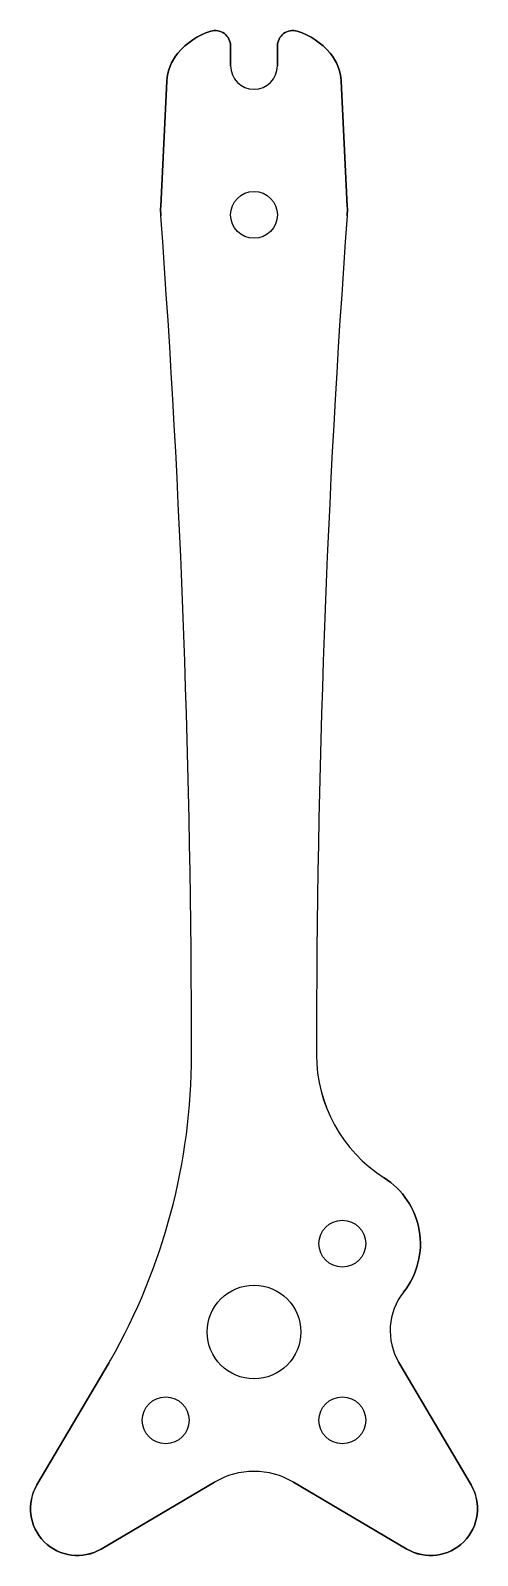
# Model space of a CAD drawing. Header units: millimetres. Extents: x -49.3 to -20.7, y -95.4 to 2.3.
import ezdxf

# ---------------------------------------------------------------- set-up
doc = ezdxf.new("R2010")
doc.units = ezdxf.units.MM
doc.layers.get('0').update_dxf_attribs({"linetype": 'CONTINUOUS'})

msp = doc.modelspace()

# ---------------------------------------------------------------- linework, layer by layer
for p, q in [((-36.5, 0), (-36.5, 1.263)), ((-33.5, 1.263), (-33.5, 0)), ((-40.583, -0.98), (-40.973, -8.996)), ((-29.027, -8.996), (-29.417, -0.98)), ((-44.276, -83.035), (-48.898, -90.875)), ((-21.102, -90.875), (-25.724, -83.035)), ((-44.79, -94.983), (-37.539, -90.708)), ((-32.461, -90.708), (-25.21, -94.983))]:
    msp.add_line(p, q)
msp.add_lwpolyline([(-48.898, -90.875), (-44.276, -83.035, 0.010737), (-44.192, -82.886, 0.130493), (-39, -63.331, 0.018287), (-40.966, -9.604, -0.030452), (-40.973, -8.996), (-40.583, -0.98, -0.164678), (-39.878, 0.81, -0.139638), (-37.773, 2.225, -0.497633), (-36.5, 1.263), (-36.5, 0, 1), (-33.5, 0), (-33.5, 1.263, -0.497633), (-32.227, 2.225, -0.139638), (-30.122, 0.81, -0.164678), (-29.417, -0.98), (-29.027, -8.996, -0.030452), (-29.034, -9.604, 0.018287), (-31, -63.331, 0.256973), (-26.667, -71.204, -0.444852), (-25.418, -78.526, 0.309571), (-25.724, -83.035), (-21.102, -90.875, -0.774597), (-25.21, -94.983), (-32.461, -90.708, 0.272842), (-37.539, -90.708), (-44.79, -94.983, -0.774597)], format="xyb", close=True)
for centre, radius in [((-35, -9.546), 1.5), ((-35, -9.546), 1.5), ((-29.343, -75.428), 1.5), ((-29.343, -75.428), 1.5), ((-35, -81.085), 3), ((-35, -81.085), 3), ((-40.657, -86.742), 1.5), ((-40.657, -86.742), 1.5), ((-29.343, -86.742), 1.5), ((-29.343, -86.742), 1.5)]:
    msp.add_circle(centre, radius)
for centre, radius, start, end in [((-36.341, -2.178), 4.63, 108.01059, 139.80776), ((-37.5, 1.263), 1, 0, 105.82572), ((-32.5, 1.263), 1, 74.17428, 180), ((-33.659, -2.178), 4.63, 40.19224, 71.98941), ((-37.587, -1.126), 3, 139.80776, 177.21354), ((-35, 0), 1.5, -180, 0), ((-32.413, -1.126), 3, 2.78646, 40.19224), ((-35.979, -9.239), 5, 177.21354, 184.19056), ((-774.237, -63.331), 735.237, 0, 4.190558), ((704.237, -63.331), 735.237, 175.809442, 180), ((-34.021, -9.239), 5, -4.19056, 2.78646), ((-78.421, -63.331), 39.421, 330.26125, 360), ((-21.68, -63.331), 9.32, 180, 237.64649), ((-29.343, -75.428), 5, -38.28153, 57.64649), ((-22.278, -81.004), 4, 141.71847, 210.52249), ((-35, -95.015), 5, 59.47751, 120.52249), ((-46.314, -92.399), 3, 149.47751, 300.52249), ((-23.686, -92.399), 3, -120.52249, 30.52249)]:
    msp.add_arc(centre, radius, start, end)

doc.saveas('drawing.dxf')
